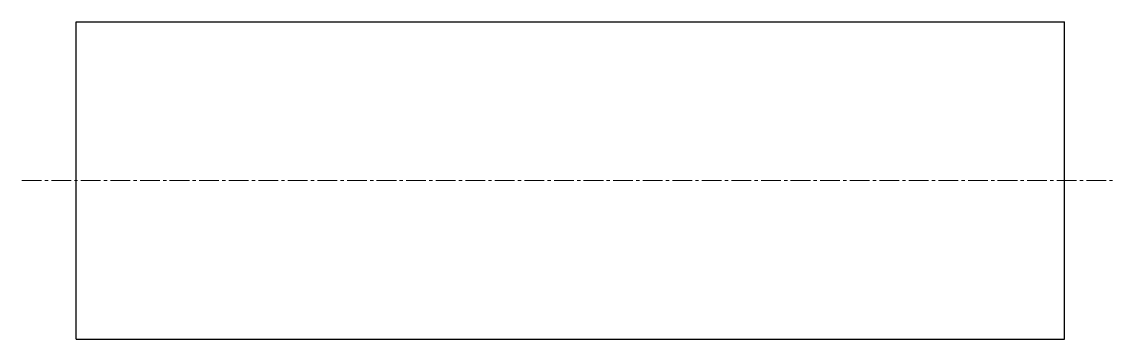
# Paper-space layout '布局1' of a CAD drawing. Header units: millimetres. Extents: x -730 to 675, y -2912 to -1854.
# Drawn here: x 359 to 675.3, y -1945.9 to -1853.9 of the extents above; entities outside this region: 34.
import ezdxf

# ---------------------------------------------------------------- set-up
doc = ezdxf.new("R2010")
doc.units = ezdxf.units.MM
doc.header["$PDMODE"] = 1
doc.linetypes.add('CENTER2', pattern=[28.575, 19.05, -3.175, 3.175, -3.175])
for name, color, linetype, lineweight in [('1粗实线', 7, 'Continuous', 30), ('3中心线', 1, 'CENTER2', 18), ('8标注', 3, 'Continuous', 18)]:
    doc.layers.add(name, color=color, linetype=linetype, lineweight=lineweight)

psp = doc.layouts.new('布局1')

# ---------------------------------------------------------------- linework, layer by layer
for p, q in [((374.73, -1853.95), (661.22, -1853.95)), ((374.73, -1945.95), (661.22, -1945.95))]:
    psp.add_line(p, q)
at = {"layer": '1粗实线'}
for p, q in [((374.73, -1945.95), (374.73, -1853.95)), ((661.22, -1945.95), (661.22, -1853.95))]:
    psp.add_line(p, q, dxfattribs=at)
at = {"layer": '1粗实线', "color": 0, "linetype": 'ByBlock'}
for p in [(-690.43, -1855.5), (-717.11, -1860.23), (-698.38, -1863.9), (-687.18, -1863.9), (-687.18, -1871.1), (-711.18, -1878.55), (-687.18, -1878.55), (-690.43, -1879.5), (-703.38, -2887.71), (-730.06, -2892.44), (-711.32, -2896.11), (-700.12, -2896.11), (-700.12, -2903.31), (-724.12, -2910.76), (-703.38, -2911.71), (-700.12, -2910.76)]:
    psp.add_point(p, dxfattribs=at)
at = {"layer": '1粗实线', "linetype": 'ByBlock'}
for p in [(-688.14, -1855.5), (-710.5, -1864.62), (-710.22, -1865.1), (-711.18, -1871.57), (-710.5, -1870.38), (-710.22, -1869.9), (-711.18, -1878.54), (-711.18, -1878.54), (-701.08, -2887.71), (-723.44, -2896.83), (-723.16, -2897.31), (-724.12, -2903.78), (-723.44, -2902.59), (-723.16, -2902.11), (-724.12, -2910.75), (-724.12, -2910.75)]:
    psp.add_point(p, dxfattribs=at)
at = {"layer": '3中心线', "ltscale": 0.3}
psp.add_line((358.95, -1899.95), (675.34, -1899.95), dxfattribs=at)
at = {"layer": '8标注'}
for p in [(-711.18, -1863.44), (-724.12, -2895.65)]:
    psp.add_point(p, dxfattribs=at)

doc.saveas('drawing.dxf')
